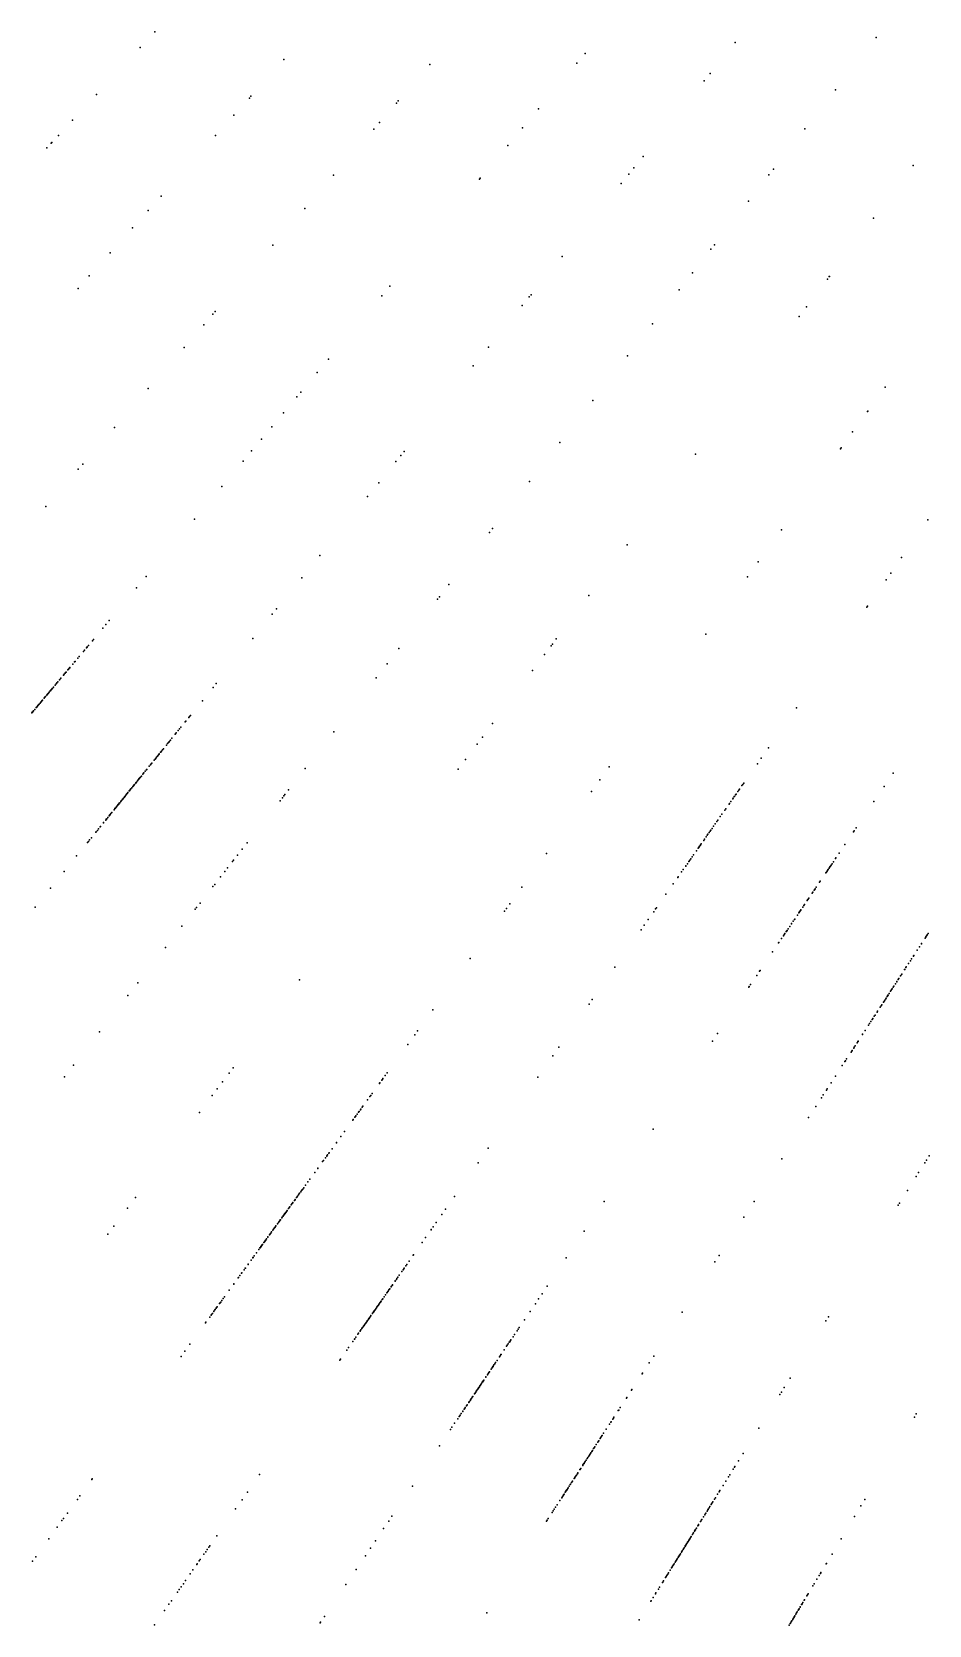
# Model space of a CAD drawing. Header units: metres. Extents: x -4327 to 4266, y -3886 to 3992.
# Drawn here: x -1366.6 to -1099.9, y -1899.7 to -1426.3 of the extents above; entities that cross this region are included whole.
import ezdxf

# ---------------------------------------------------------------- set-up
doc = ezdxf.new("R2010")
doc.units = ezdxf.units.M

msp = doc.modelspace()

# ---------------------------------------------------------------- linework, layer by layer
for p in [(-1330.02, -1426.27, 2103.93), (-1157.52, -1429.41, 2498.49), (-1115.62, -1427.92, 2512.77), (-1334.37, -1430.94, 2131.71), (-1202.16, -1432.68, 2543.4), (-1291.66, -1434.53, 2142.7), (-1248.3, -1436.01, 2475.49), (-1204.61, -1435.6, 2542.76), (-1164.97, -1438.61, 2503.11), (-1166.78, -1440.85, 2541.63), (-1127.76, -1443.47, 2499.67), (-1347.34, -1444.84, 2138.34), (-1301.94, -1445.95, 2136.21), (-1301.46, -1445.42, 2102.94), (-1258.25, -1447.45, 2467.25), (-1257.67, -1446.78, 2528.13), (-1354.48, -1452.5, 2128.61), (-1306.55, -1451.07, 2141.43), (-1263.26, -1453.21, 2530.76), (-1215.98, -1449.15, 2529.01), (-1358.69, -1457.02, -134.4), (-1311.97, -1457.1, 2090), (-1264.98, -1455.19, 2477.65), (-1220.71, -1454.79, 2521.61), (-1136.81, -1455.05, 2540.01), (-1362.13, -1460.71, -70.29), (-1360.88, -1459.37, -72.41), (-1360.64, -1459.11, 2159.45), (-1225.12, -1460.04, 2536.47), (-1187.67, -1466.65, 2480.42), (-1184.94, -1463.28, 2531.55), (-1146.18, -1467.04, 2503.07), (-1104.67, -1465.94, 2479.2), (-1276.9, -1468.9, 2512.28), (-1233.51, -1470.03, 2488.21), (-1233.3, -1469.79, 2484.99), (-1191.42, -1471.28, 2554.11), (-1189.2, -1468.54, 2486.43), (-1147.52, -1468.76, 2488.96), (-1328.14, -1475.05, 2118.07), (-1153.63, -1476.57, 2539.53), (-1332.04, -1479.39, 2138.28), (-1285.48, -1478.77, 2503.68), (-1116.48, -1481.62, 2505.72), (-1336.69, -1484.54, 2171.71), (-1294.98, -1489.7, 2522.19), (-1164.78, -1490.86, 2489.42), (-1163.74, -1489.52, 2527.01), (-1343.3, -1491.89, 2125.93), (-1209, -1492.99, 2488.15), (-1349.5, -1498.77, 2091.87), (-1170.25, -1497.86, 2481.38), (-1130.12, -1499.72, 2542.13), (-1129.59, -1499.01, 2540.92), (-1129.55, -1498.97, 2535.05), (-1352.84, -1502.48, 2141.01), (-1262.58, -1504.69, 2526.86), (-1260.22, -1501.87, 2527.81), (-1218.73, -1505.01, 2488.5), (-1218.23, -1504.39, 2518.5), (-1174.21, -1502.93, 2529.56), (-1312.75, -1510.15, 2469.61), (-1312.05, -1509.34, 2532.58), (-1220.81, -1507.58, 2529.54), (-1136.36, -1508, 2530.07), (-1315.51, -1513.32, 2544.97), (-1182.09, -1513, 2483.94), (-1138.52, -1510.87, 2534.88), (-1321.33, -1520.02, 2494.08), (-1278.37, -1523.51, 2496.07), (-1230.82, -1519.93, 2516), (-1189.54, -1522.54, 2516.58), (-1281.75, -1527.53, 2550.84), (-1235.37, -1525.55, 2499.88), (-1331.97, -1532.25, 2472.5), (-1286.61, -1533.33, 2554.76), (-1112.97, -1531.87, 2534.25), (-1287.81, -1534.75, 2517.3), (-1199.88, -1535.77, 2521.33), (-1291.76, -1539.46, -175.27), (-1118.2, -1539.07, 2526), (-1118.11, -1538.95, 2525.8), (-1342.03, -1543.83, 2510.66), (-1298.35, -1547.31, 2473.57), (-1295.3, -1543.68, 2487.09), (-1122.63, -1545.17, 2470.89), (-1301.28, -1550.81, 2484.69), (-1256.94, -1552.19, 2549.25), (-1255.93, -1550.94, 2524.43), (-1209.68, -1548.31, 2524.8), (-1169.34, -1551.76, 2493.95), (-1126.28, -1550.19, 2492.93), (-1126.02, -1549.84, 2512.16), (-1352.77, -1556.18, 2502.75), (-1351.46, -1554.68, 2528.3), (-1303.81, -1553.82, 2525.88), (-1258.36, -1553.95, 2481.68), (-1310.15, -1561.37, 2538.16), (-1263.45, -1560.23, 2542.39), (-1218.71, -1559.87, 2515.22), (-1266.79, -1564.36, 2512.29), (-1362.41, -1567.28, 2509.41), (-1318.27, -1571.05, 2511.53), (-1100.24, -1571.31, 2529.73), (-1230.52, -1574.99, 2502.88), (-1229.66, -1573.89, 2549.25), (-1143.75, -1574.23, 2528.74), (-1189.65, -1578.73, 2520.23), (-1281, -1581.9, 2551.86), (-1150.67, -1583.77, 2526.91), (-1108.09, -1582.51, -911.78), (-1332.56, -1588.08, 2516.25), (-1286.33, -1588.49, 2517.11), (-1242.64, -1590.5, 2488.33), (-1153.89, -1588.2, 2514.09), (-1112.67, -1589.06, 2529.54), (-1111.29, -1587.09, -902.82), (-1335.44, -1591.52, 2532.95), (-1246.05, -1594.87, 2470.27), (-1245.46, -1594.12, 2550.35), (-1201.01, -1593.79, 2493.48), (-1295.12, -1599.34, 2542.8), (-1293.83, -1597.75, 2473.35), (-1118.37, -1597.2, 2533.89), (-1118.18, -1596.93, 2539.19), (-1345.49, -1603.49, 1291.37), (-1345.47, -1603.47, 986.51), (-1344.57, -1602.39, 1265.42), (-1343.58, -1601.21, 1090.28), (-1350.38, -1609.32, 1275.59), (-1350.18, -1609.09, 840.01), (-1350.11, -1609, 825.38), (-1349.77, -1608.59, 1225.37), (-1348.58, -1607.18, 1157.72), (-1348.25, -1606.78, 984.36), (-1300.92, -1606.51, 2489.66), (-1257.49, -1609.52, 2532.15), (-1212.23, -1608.69, 2550.83), (-1211.86, -1608.19, 2490.85), (-1210.71, -1606.67, 2516.44), (-1166.26, -1605.22, 2523.97), (-1354.42, -1614.13, 676.39), (-1353.9, -1613.51, 928.85), (-1353.75, -1613.33, 928.75), (-1352.93, -1612.36, 1040.11), (-1352.54, -1611.89, 1101.94), (-1351.25, -1610.35, 880.84), (-1350.96, -1610.02, 820.62), (-1350.92, -1609.97, 1269.84), (-1261.02, -1614.03, 2511.1), (-1214.2, -1611.3, 2512.43), (-1358.38, -1618.86, 728.3), (-1358.28, -1618.74, 789.4), (-1357.93, -1618.32, 728.06), (-1357.21, -1617.46, 444.59), (-1357.12, -1617.36, 1232.05), (-1356.97, -1617.17, 889.99), (-1356.71, -1616.87, 1118.57), (-1356.71, -1616.87, 1050.18), (-1356.56, -1616.68, 434.77), (-1356.41, -1616.5, 1007.22), (-1355.89, -1615.89, 1285.53), (-1355.86, -1615.85, 741.13), (-1355.66, -1615.61, 1154.81), (-1355.64, -1615.58, 924.55), (-1355.39, -1615.29, 956.1), (-1355.32, -1615.21, 679.38), (-1355.28, -1615.15, 1066.35), (-1264.28, -1618.2, 2470.46), (-1217.78, -1616.05, 2508.61), (-1362.59, -1623.87, 631.06), (-1362.53, -1623.8, 546.35), (-1362.14, -1623.34, 649.78), (-1362, -1623.16, 904.19), (-1361.86, -1623, 295.99), (-1361.73, -1622.85, 938.37), (-1361.64, -1622.74, 836.44), (-1361.45, -1622.51, 828.32), (-1361.12, -1622.12, 304.08), (-1361.09, -1622.09, 1081.1), (-1361.07, -1622.06, 940.68), (-1361.06, -1622.04, 1243.37), (-1361.03, -1622.01, 754.36), (-1361.02, -1622, 526.08), (-1360.8, -1621.74, 797.46), (-1360.72, -1621.64, 685.91), (-1360.52, -1621.4, 341.75), (-1360.47, -1621.34, 535.68), (-1360.16, -1620.97, 794.44), (-1359.69, -1620.41, 2502.84), (-1359.67, -1620.39, 349.82), (-1359.39, -1620.05, 942.27), (-1359.36, -1620.02, -158.9), (-1359.3, -1619.95, 724.92), (-1359.29, -1619.94, 1168.42), (-1359.26, -1619.9, 451.29), (-1359.24, -1619.87, 784.71), (-1359.11, -1619.73, 1187.91), (-1358.85, -1619.41, 1114.43), (-1312.73, -1621.09, 1186.94), (-1311.79, -1619.92, 1281.27), (-1366.58, -1628.62, 295.84), (-1366.51, -1628.54, 1298.78), (-1366.44, -1628.46, 399.39), (-1366.44, -1628.46, 361.1), (-1366.31, -1628.3, 435.48), (-1366.17, -1628.13, 440.27), (-1366.07, -1628.02, 1064.67), (-1366.05, -1628, 592.49), (-1365.73, -1627.61, 642.62), (-1365.27, -1627.06, 261.38), (-1365.25, -1627.04, 1162.98), (-1365.21, -1626.99, 1131.52), (-1365.19, -1626.97, 692), (-1365.12, -1626.89, 490.92), (-1364.95, -1626.68, 858.62), (-1364.91, -1626.64, 582.02), (-1364.76, -1626.45, 442.23), (-1364.61, -1626.27, 449.43), (-1364.5, -1626.14, 736.76), (-1364.5, -1626.15, 584.34), (-1364.43, -1626.06, 460.27), (-1364.43, -1626.07, 972.26), (-1364.13, -1625.7, 1293.33), (-1363.89, -1625.42, 630.4), (-1363.84, -1625.36, 634.16), (-1363.82, -1625.34, 275.21), (-1363.72, -1625.22, 740.24), (-1363.6, -1625.07, 1202.51), (-1363.4, -1624.83, 531.92), (-1362.95, -1624.3, 900.73), (-1362.9, -1624.24, 1006.36), (-1362.79, -1624.11, 1049.13), (-1315.9, -1625.01, 1005.06), (-1139.34, -1627.15, -899.37), (-1322.27, -1632.87, 1285.2), (-1320.98, -1631.27, 2511.28), (-1320.84, -1631.1, 1168.64), (-1320.82, -1631.08, 1075.89), (-1319.96, -1630.01, 992.71), (-1319.7, -1629.69, 1163.15), (-1319.48, -1629.42, 1103.85), (-1229.66, -1631.82, 2530.26), (-1326.23, -1637.76, 735.29), (-1325.98, -1637.44, 804.19), (-1325.79, -1637.22, 970.51), (-1325.79, -1637.22, 1022.54), (-1325.5, -1636.86, 1246.1), (-1325.39, -1636.72, 642.01), (-1324.95, -1636.18, 837.96), (-1323.99, -1635, 1246.23), (-1323.86, -1634.83, 1302.56), (-1323.65, -1634.58, 1205.95), (-1323.05, -1633.83, 836.76), (-1322.7, -1633.4, 2508.98), (-1276.83, -1634.27, 2511.68), (-1234.25, -1637.9, 2548.21), (-1232.69, -1635.83, 2513.96), (-1330.23, -1642.69, 741.39), (-1329.95, -1642.36, 893.65), (-1329.88, -1642.27, 952.62), (-1329.63, -1641.95, 1234.46), (-1329.54, -1641.84, 919.29), (-1329.22, -1641.45, 904.04), (-1329.15, -1641.37, 1120.78), (-1328.95, -1641.12, 660.13), (-1328.92, -1641.08, 1009.34), (-1328.86, -1641.01, 1189.36), (-1328.79, -1640.92, 1059.22), (-1328.77, -1640.9, 455.43), (-1328.72, -1640.83, 868.49), (-1328.7, -1640.8, 953.16), (-1328.7, -1640.81, 758.69), (-1328.32, -1640.34, 550.17), (-1328.19, -1640.18, 588.4), (-1328.06, -1640.02, 1061.52), (-1327.71, -1639.58, 793.4), (-1327.47, -1639.29, 598.01), (-1327.45, -1639.27, 848.89), (-1326.6, -1638.22, 1011.82), (-1237.68, -1642.45, 2529.77), (-1149.78, -1642.06, 2521.52), (-1147.67, -1639.05, -890.21), (-1334.03, -1647.39, 559.95), (-1333.56, -1646.81, 1224.2), (-1333.37, -1646.57, 753.54), (-1333.3, -1646.49, 548.53), (-1332.91, -1646, 1091.58), (-1332.53, -1645.54, 907.66), (-1332.48, -1645.48, 769.99), (-1332.46, -1645.45, 642.9), (-1332.45, -1645.44, 2496.9), (-1331.68, -1644.49, 854.28), (-1331.35, -1644.08, 355.8), (-1331.13, -1643.81, 707.09), (-1331.04, -1643.7, 566.11), (-1330.92, -1643.54, 907.93), (-1330.92, -1643.55, 362.8), (-1285.35, -1645.17, 2494.98), (-1239.86, -1645.35, 2548.39), (-1194.95, -1644.71, 2503.53), (-1150.96, -1643.74, -102.42), (-1110.59, -1646.52, 2487.06), (-1337.63, -1651.83, 471.82), (-1337.56, -1651.75, 1309.64), (-1337.45, -1651.62, 711.74), (-1337.43, -1651.59, 1124.79), (-1337.37, -1651.52, 1077.69), (-1337.23, -1651.35, 687.22), (-1337.15, -1651.25, 612.4), (-1336.88, -1650.91, 498.38), (-1336.58, -1650.54, 614.65), (-1336.48, -1650.41, 448.38), (-1336.31, -1650.21, 1265.65), (-1336.24, -1650.11, 424.16), (-1336.14, -1649.99, 374.96), (-1336.11, -1649.96, 985.09), (-1335.71, -1649.47, 1268.23), (-1335.65, -1649.39, 274.12), (-1335.57, -1649.29, 1190.8), (-1335.5, -1649.2, 507.64), (-1335.49, -1649.19, 373.59), (-1335.17, -1648.8, 508.74), (-1334.94, -1648.51, 670.73), (-1334.78, -1648.31, 603.8), (-1334.74, -1648.26, 465.95), (-1334.59, -1648.08, 750.32), (-1334.47, -1647.93, 573.77), (-1334.34, -1647.77, 1076.7), (-1290.28, -1651.48, 1236.81), (-1200.23, -1651.97, 2497.83), (-1197.73, -1648.53, 2500.97), (-1156.77, -1652.04, -227), (-1156.47, -1651.61, -273.84), (-1156.27, -1651.33, -189.12), (-1155.52, -1650.25, -263.55), (-1155.3, -1649.94, -275.8), (-1155.01, -1649.52, 2510.41), (-1113.29, -1650.52, -894.87), (-1341.83, -1657.02, 464.77), (-1341.81, -1657, 507.58), (-1341.78, -1656.97, 517.41), (-1341.75, -1656.92, 320.42), (-1341.54, -1656.67, 719.09), (-1341.43, -1656.52, 868.65), (-1341.19, -1656.24, 821.42), (-1341, -1655.99, 720.09), (-1340.94, -1655.92, 315.48), (-1340.91, -1655.88, 1254.31), (-1340.78, -1655.72, 383.46), (-1340.78, -1655.73, 415.94), (-1340.71, -1655.64, 1139.48), (-1340.6, -1655.5, 819.72), (-1340.48, -1655.35, 700.45), (-1340.17, -1654.97, 415.75), (-1340.14, -1654.94, 601.21), (-1340.04, -1654.81, 2519.46), (-1339.77, -1654.48, 517.87), (-1339.64, -1654.31, 325.86), (-1339.57, -1654.24, 1043.22), (-1339.32, -1653.93, 655.1), (-1339.09, -1653.63, 455.32), (-1339.04, -1653.58, 968.97), (-1338.88, -1653.38, 809.36), (-1338.64, -1653.08, 403.24), (-1338.42, -1652.81, 781.32), (-1338.27, -1652.62, 652.05), (-1338.24, -1652.59, 884.22), (-1338.17, -1652.51, 1143.29), (-1338.02, -1652.31, 919.65), (-1292.81, -1654.72, 1225.37), (-1292.11, -1653.83, 1299.53), (-1291.67, -1653.27, 1280.17), (-1291.37, -1652.88, 2501.13), (-1159.34, -1655.72, -494.01), (-1159.26, -1655.59, -233.07), (-1158.83, -1654.98, -140.72), (-1158.82, -1654.96, -187.31), (-1158.29, -1654.22, -199.45), (-1158.27, -1654.19, -150.62), (-1158.11, -1653.96, -163.89), (-1157.81, -1653.52, -241.71), (-1157.75, -1653.44, -559.18), (-1157.41, -1652.96, -157.15), (-1157.27, -1652.76, -178.18), (-1116.3, -1654.98, 2519.51), (-1345.28, -1661.28, 229.98), (-1345.25, -1661.24, 623.69), (-1345.25, -1661.25, 560.92), (-1344.62, -1660.47, 1034.18), (-1344.45, -1660.26, 413.45), (-1344.38, -1660.17, 242.8), (-1344.31, -1660.08, 2496.95), (-1344.04, -1659.75, 623.13), (-1343.63, -1659.25, 425.29), (-1343.49, -1659.07, 292.32), (-1343.45, -1659.02, 708.46), (-1343.42, -1658.99, 357.83), (-1343.33, -1658.87, 273.33), (-1343.08, -1658.56, 391.33), (-1342.83, -1658.26, 810.42), (-1342.15, -1657.42, 362.27), (-1341.87, -1657.07, 867.58), (-1163.47, -1661.61, -421.34), (-1162.96, -1660.88, -466.35), (-1162.74, -1660.56, -318.24), (-1161.97, -1659.46, -468.28), (-1161.47, -1658.75, -287.41), (-1160.64, -1657.57, -114.35), (-1160.32, -1657.11, -111), (-1349.4, -1666.38, 1143.86), (-1348.88, -1665.73, 325.71), (-1347.55, -1664.09, 1158.84), (-1347.48, -1663.99, 2541.87), (-1347.11, -1663.55, 332.46), (-1346.74, -1663.08, 240.87), (-1346.24, -1662.47, 977.01), (-1346.15, -1662.36, 483.41), (-1166.68, -1666.19, -476.03), (-1166.18, -1665.47, -428.11), (-1165.83, -1664.98, -476.85), (-1165.65, -1664.72, -357.77), (-1165.27, -1664.18, -404.68), (-1164.97, -1663.75, -452.02), (-1164.8, -1663.51, -193.86), (-1164.41, -1662.95, -364.24), (-1163.96, -1662.31, -250.85), (-1122.4, -1664.03, -72.83), (-1122.16, -1663.67, -83.78), (-1121.54, -1662.75, 2505.97), (-1353.27, -1671.15, 283.7), (-1350.03, -1667.15, 331.98), (-1349.77, -1666.82, 1160.75), (-1305.43, -1670.87, 1257.58), (-1304.07, -1669.13, 1225.23), (-1302.57, -1667.21, 1267.33), (-1213.65, -1670.45, 2481.26), (-1169.92, -1670.82, -284.96), (-1169.08, -1669.61, -202.43), (-1168.53, -1668.83, -335.78), (-1168.36, -1668.59, -523.83), (-1168.34, -1668.56, -557.12), (-1168.18, -1668.33, -414.94), (-1168.16, -1668.31, -375.74), (-1168.13, -1668.27, -381.48), (-1167.88, -1667.91, -462.48), (-1167.86, -1667.88, -324.19), (-1167.61, -1667.52, -342.37), (-1166.9, -1666.51, -504.29), (-1126.64, -1670.31, -291.57), (-1124.93, -1667.78, -246.45), (-1356.98, -1675.73, 2501.08), (-1309.26, -1675.78, 1207), (-1308.4, -1674.67, 1247.93), (-1306.92, -1672.78, 1304.83), (-1306.65, -1672.43, 1322.17), (-1173.48, -1675.91, -571.59), (-1172.97, -1675.18, -556.94), (-1172.26, -1674.16, 2556.47), (-1172.2, -1674.08, -374.74), (-1171.75, -1673.44, -297.91), (-1171.34, -1672.84, -388.29), (-1171.27, -1672.74, -440.46), (-1171.03, -1672.41, -546.46), (-1170.75, -1672.01, -386.95), (-1170.32, -1671.39, -290.73), (-1130.42, -1675.92, -118.66), (-1130.23, -1675.64, 2533.88), (-1130.1, -1675.45, -159.61), (-1129.98, -1675.26, -100.93), (-1129.93, -1675.19, -247.54), (-1129.65, -1674.77, -154), (-1129.54, -1674.61, -180.61), (-1129.39, -1674.39, -175.03), (-1129.26, -1674.2, -162.81), (-1129.24, -1674.16, -257.46), (-1129.04, -1673.88, -170.54), (-1128.75, -1673.44, -190.47), (-1128.35, -1672.85, -269.57), (-1127.72, -1671.91, -199.18), (-1127.61, -1671.75, -203.61), (-1312.75, -1680.25, 1191.84), (-1312.24, -1679.59, 2527.51), (-1310.49, -1677.35, 1242.13), (-1220.93, -1680.46, 2526.82), (-1175.94, -1679.42, -535.59), (-1174.63, -1677.55, 2530.36), (-1174.5, -1677.36, -303.17), (-1133.48, -1680.46, -473.21), (-1132.48, -1678.98, -542.06), (-1132.26, -1678.64, -215.61), (-1130.6, -1676.18, -237.62), (-1361.03, -1680.73, 2525.21), (-1316.58, -1685.14, 2521.88), (-1224.48, -1685.35, 2545.47), (-1178.12, -1682.53, -519.86), (-1136.15, -1684.42, -456.83), (-1136.01, -1684.2, -460.27), (-1135.89, -1684.03, -449.75), (-1135.7, -1683.74, 2481.62), (-1134.68, -1682.23, -418.02), (-1134.45, -1681.89, -276.66), (-1134.03, -1681.27, -873.25), (-1133.9, -1681.08, 2513.86), (-1133.8, -1680.93, -429.24), (-1365.58, -1686.35, 2472.96), (-1318.01, -1686.98, 2496.89), (-1317.61, -1686.46, 2532.25), (-1226.11, -1687.6, 2543.19), (-1225.54, -1686.81, 2486.19), (-1183.38, -1690.04, 2515.36), (-1181.75, -1687.72, 2481.39), (-1181.19, -1686.91, -878.78), (-1180.96, -1686.58, -907.97), (-1139.91, -1689.99, -366.9), (-1139.85, -1689.89, -338.25), (-1139.04, -1688.7, -330.03), (-1138.62, -1688.07, -97.25), (-1138.52, -1687.93, -349.28), (-1138.5, -1687.9, -552.09), (-1138.35, -1687.67, -448.39), (-1138.24, -1687.5, -385.88), (-1138.07, -1687.26, -518.65), (-1138.02, -1687.18, -341.13), (-1138, -1687.15, -568.56), (-1137.47, -1686.36, -425.99), (-1137.11, -1685.84, -439.77), (-1136.94, -1685.59, -362.51), (-1321.96, -1692.03, 2526.59), (-1185.5, -1693.07, 2478.24), (-1184.57, -1691.74, -869.34), (-1143.18, -1694.84, -535.25), (-1143.1, -1694.71, -579.53), (-1142.88, -1694.39, -561.4), (-1142.76, -1694.21, -287.78), (-1142.76, -1694.22, -372.42), (-1142.75, -1694.2, -556.54), (-1142.36, -1693.62, 2538.28), (-1142.33, -1693.57, -303.59), (-1142.31, -1693.54, -376.88), (-1142.12, -1693.26, -356.12), (-1141.82, -1692.82, -270.52), (-1141.33, -1692.1, -435.58), (-1140.82, -1691.33, -393.67), (-1140.76, -1691.25, -183.52), (-1140.29, -1690.55, -264.5), (-1100.59, -1694.76, -174.02), (-1100.49, -1694.6, -167.34), (-1100.21, -1694.18, -262.03), (-1326.89, -1698.35, 2522.06), (-1144.63, -1696.98, -543.09), (-1144.56, -1696.88, -470.78), (-1143.75, -1695.68, -485.74), (-1103.45, -1699.17, -498.69), (-1102.8, -1698.16, -235.74), (-1102.21, -1697.26, -123.22), (-1102.2, -1697.24, -183.17), (-1102.18, -1697.21, -96.65), (-1101.09, -1695.54, -143.03), (-1100.93, -1695.28, -247.64), (-1100.87, -1695.19, -161.85), (-1100.7, -1694.93, -149.63), (-1236.3, -1701.62, 2508.03), (-1193.3, -1704.21, 2500.09), (-1146.43, -1699.65, -530.8), (-1106.8, -1704.32, -409.41), (-1106.68, -1704.13, -484.9), (-1106.04, -1703.14, -570.94), (-1105.48, -1702.29, -427.39), (-1105.12, -1701.73, -480.71), (-1104.58, -1700.9, -317.25), (-1104.55, -1700.85, 2475.29), (-1104.48, -1700.74, -478.09), (-1335.09, -1708.84, 2487.78), (-1287.04, -1707.96, 2505.36), (-1151.15, -1706.64, 2529.42), (-1150.33, -1705.43, -871.21), (-1150.14, -1705.16, 2549.86), (-1109.54, -1708.54, -418.53), (-1109.5, -1708.48, -222.54), (-1109.47, -1708.44, -362.06), (-1109.12, -1707.9, -450.88), (-1109.11, -1707.88, -258.5), (-1108.97, -1707.67, -782.25), (-1108.9, -1707.55, -387.13), (-1108.89, -1707.54, -273.13), (-1108.41, -1706.8, -625.23), (-1108.3, -1706.63, -391.52), (-1108.05, -1706.25, 2533.48), (-1107.19, -1704.93, -639.14), (-1107.16, -1704.87, -794.99), (-1338.05, -1712.62, 2463.29), (-1200.03, -1713.82, -852.61), (-1153.53, -1710.18, -916.42), (-1153.36, -1709.92, -881.47), (-1153, -1709.39, 2499.89), (-1112.82, -1713.59, -305.93), (-1112.72, -1713.44, -310.46), (-1112.36, -1712.88, 2534.82), (-1112.31, -1712.8, -123.23), (-1112.24, -1712.71, -775.62), (-1112.15, -1712.56, -302.33), (-1112.1, -1712.49, -601.81), (-1111.82, -1712.06, -546.39), (-1111.78, -1711.99, -329.59), (-1111.37, -1711.36, -401.84), (-1111.17, -1711.06, -397.15), (-1111.15, -1711.03, -339.69), (-1110.98, -1710.76, -203.72), (-1110.92, -1710.67, -740.52), (-1110.58, -1710.14, -439.82), (-1110.37, -1709.81, -349.74), (-1109.92, -1709.12, -353.04), (-1247.36, -1716.84, -100.19), (-1200.96, -1715.16, 2535.78), (-1115.99, -1718.47, -751.49), (-1115.37, -1717.52, -511.2), (-1115.23, -1717.3, -213.52), (-1115.21, -1717.27, -558.84), (-1114.45, -1716.1, -370.59), (-1114.19, -1715.7, -702.53), (-1113.97, -1715.36, -724.92), (-1113.48, -1714.61, -586.84), (-1113.39, -1714.47, -581.97), (-1113.18, -1714.15, -301.47), (-1113.09, -1714, -532.7), (-1113.07, -1713.98, -575.78), (-1251.92, -1723.12, -191.61), (-1118.95, -1723.04, -735.74), (-1117.9, -1721.42, -448.58), (-1117.6, -1720.95, -544.44), (-1117.23, -1720.38, -493.07), (-1116.8, -1719.72, -680.51), (-1116.78, -1719.69, -682.98), (-1116.65, -1719.49, -637.23), (-1116.19, -1718.78, -218.23), (-1346.51, -1723.46, 2531.26), (-1254.86, -1727.16, 2506.55), (-1252.78, -1724.3, 2524.63), (-1209.91, -1727.93, 2520.87), (-1164.33, -1726.2, -865.79), (-1162.78, -1723.89, 2521.1), (-1122.18, -1728.01, -895.23), (-1121.9, -1727.58, -691.11), (-1121.29, -1726.64, -655.93), (-1121.06, -1726.27, -520.96), (-1121.04, -1726.25, -467.52), (-1121.03, -1726.23, -694.32), (-1119.72, -1724.21, -909.3), (-1119.66, -1724.13, -615.67), (-1211.72, -1730.51, 2516.26), (-1124.93, -1732.24, -886.72), (-1124.79, -1732.03, -871.98), (-1124.43, -1731.46, -752.07), (-1123.11, -1729.43, -600.44), (-1122.9, -1729.12, -595.45), (-1122.79, -1728.95, 2466.39), (-1122.32, -1728.22, -718.99), (-1356.92, -1736.78, 2514.57), (-1354.2, -1733.29, 2463.07), (-1307.94, -1735.7, 2465.97), (-1306.75, -1734.11, 2480.03), (-1262.27, -1737.37, -138.99), (-1262.23, -1737.31, -192.01), (-1261.53, -1736.34, -222.62), (-1260.98, -1735.59, -211.89), (-1216.18, -1736.89, 2528.33), (-1127.75, -1736.58, -770.96), (-1125.71, -1733.45, -864.74), (-1311.48, -1740.39, 2491.75), (-1309.91, -1738.31, 2497.01), (-1265.46, -1741.76, -218.57), (-1263.3, -1738.78, 2545.83), (-1263.24, -1738.7, -287.12), (-1263.15, -1738.58, -278.75), (-1262.57, -1737.78, -108.46), (-1262.51, -1737.7, -128.43), (-1131.36, -1742.14, -799.34), (-1130.43, -1740.72, 2502.53), (-1130.21, -1740.37, -808.94), (-1129.02, -1738.55, -846.1), (-1312.95, -1742.34, 2533.32), (-1268.94, -1746.55, -485.41), (-1268.8, -1746.35, -133.8), (-1268.4, -1745.8, -314.69), (-1268.18, -1745.5, -227.36), (-1266.83, -1743.65, -504.4), (-1266.13, -1742.67, -121.73), (-1265.84, -1742.28, -204.4), (-1133.61, -1745.61, -824.48), (-1131.91, -1742.99, -858.86), (-1316.75, -1747.39, 2488.05), (-1271.23, -1749.7, -399.01), (-1271.08, -1749.5, -305.72), (-1270.58, -1748.81, -393.93), (-1270.38, -1748.53, -326.02), (-1270.26, -1748.36, -391.4), (-1269.9, -1747.87, -291.03), (-1269.47, -1747.28, -294.53), (-1269.32, -1747.07, -406.94), (-1135.75, -1748.9, 2522.69), (-1276.06, -1756.35, -420.15), (-1276.01, -1756.27, -326.25), (-1275.99, -1756.25, -334.73), (-1274.72, -1754.51, -242.9), (-1273.63, -1753, 2521.67), (-1181.95, -1752.31, 2537.18), (-1279.33, -1760.85, 1080), (-1278.94, -1760.31, 1079.66), (-1278.92, -1760.28, 959.51), (-1278.67, -1759.94, 922.7), (-1278.34, -1759.48, 846.43), (-1278.26, -1759.38, 963.27), (-1277.37, -1758.15, -421.81), (-1230.95, -1757.98, 2544.9), (-1143.72, -1761.17, -122.12), (-1099.9, -1760.22, -823.49), (-1282.51, -1765.23, 942.37), (-1281.63, -1764.01, -522.85), (-1281.63, -1764.02, 1048.06), (-1281.56, -1763.91, 611.7), (-1280.15, -1761.97, 954.76), (-1279.94, -1761.68, 833.84), (-1233.98, -1762.31, 2542.72), (-1103.02, -1765.21, -802.27), (-1101.21, -1762.3, -842.89), (-1100.72, -1761.52, -817.56), (-1286.42, -1770.6, 625.63), (-1286.25, -1770.37, 1079.89), (-1286.24, -1770.36, 746.15), (-1286.08, -1770.14, 229.37), (-1285.79, -1769.74, 973.23), (-1285.21, -1768.94, 974.22), (-1284.51, -1767.98, 1034.32), (-1283.95, -1767.21, 859.77), (-1106.38, -1770.58, 2492.31), (-1106.35, -1770.53, -858.79), (-1103.74, -1766.36, 2486.37), (-1335.8, -1772.66, 2526.81), (-1289.51, -1774.86, 724.08), (-1289.27, -1774.52, 529.76), (-1289.09, -1774.28, 655.5), (-1289.09, -1774.28, 655.5), (-1289.04, -1774.22, 824.72), (-1289.01, -1774.17, 863.15), (-1288.56, -1773.54, 2462.93), (-1288.37, -1773.3, 543.33), (-1288.32, -1773.22, 797.08), (-1287.93, -1772.68, 757.82), (-1287.83, -1772.55, 222.43), (-1287.74, -1772.42, 953.31), (-1287.59, -1772.21, 736.28), (-1287.3, -1771.82, 754.78), (-1287.21, -1771.69, 1049.68), (-1286.99, -1771.39, 521.25), (-1286.65, -1770.93, -434.8), (-1241, -1772.33, 2501.33), (-1196.44, -1773.8, -120.91), (-1151.95, -1773.85, 2510.89), (-1109.1, -1774.93, 2498.44), (-1108.7, -1774.28, 2516.99), (-1338.18, -1775.83, 2522.99), (-1293.29, -1780.05, 460.79), (-1293.09, -1779.78, 973.01), (-1292.98, -1779.64, 537.64), (-1292.81, -1779.4, 767.41), (-1292.74, -1779.3, 557.92), (-1292.73, -1779.29, 446.83), (-1292.3, -1778.7, 562.84), (-1292.26, -1778.65, 989.64), (-1292.16, -1778.51, 863.88), (-1292.15, -1778.49, 452.88), (-1291.92, -1778.17, 551.19), (-1291.86, -1778.09, 454.03), (-1291.8, -1778.01, 621.77), (-1291.74, -1777.93, 2477.17), (-1291.69, -1777.86, 597.19), (-1291.56, -1777.68, 558.69), (-1291.51, -1777.61, 300.86), (-1291.45, -1777.52, 871.71), (-1291.45, -1777.53, 419.01), (-1291.34, -1777.38, 940.34), (-1291.3, -1777.33, 873), (-1291.29, -1777.31, 326.49), (-1291.28, -1777.29, 990.33), (-1291.11, -1777.06, 568.71), (-1291.03, -1776.95, 239.94), (-1290.91, -1776.78, 566.07), (-1290.84, -1776.69, 649.87), (-1290.71, -1776.51, 635.5), (-1290.26, -1775.89, 743.14), (-1290.23, -1775.85, 517.5), (-1289.98, -1775.51, 1065.22), (-1289.94, -1775.46, 2481.89), (-1246.41, -1780.06, 1072.37), (-1244.76, -1777.7, 2567.76), (-1243.66, -1776.13, 872.59), (-1154.95, -1778.46, 2531.41), (-1344, -1783.54, 2511.77), (-1342.22, -1781.19, 2516.73), (-1296.48, -1784.45, 266.55), (-1296.43, -1784.39, 338.86), (-1296.4, -1784.34, 259.22), (-1295.99, -1783.77, 429.21), (-1295.89, -1783.65, 918.15), (-1295.86, -1783.6, 360.9), (-1295.74, -1783.44, 441.62), (-1295.66, -1783.33, 267.61), (-1295.59, -1783.23, 850.94), (-1295.33, -1782.87, 644.29), (-1294.94, -1782.34, 697.94), (-1294.94, -1782.34, 759.26), (-1294.73, -1782.05, 361.82), (-1294.53, -1781.76, 1026.26), (-1294.37, -1781.55, 353.09), (-1294.31, -1781.46, 766.95), (-1294.27, -1781.41, 431.13), (-1294.19, -1781.3, 318.63), (-1294.02, -1781.07, 402.44), (-1293.58, -1780.46, 457.14), (-1293.57, -1780.44, 462.14), (-1249.57, -1784.57, 1012.27), (-1247.93, -1782.22, 772.46), (-1247.89, -1782.17, 953.76), (-1247.32, -1781.36, 2483.79), (-1202.39, -1782.61, 2494.08), (-1299.84, -1789.08, 474.47), (-1299.14, -1788.11, 471.69), (-1299.13, -1788.1, 160.01), (-1298.78, -1787.62, 174.51), (-1298.74, -1787.56, 710.6), (-1298.67, -1787.46, 660.36), (-1298.56, -1787.32, 218.2), (-1298.5, -1787.24, 153.87), (-1298.46, -1787.18, 1039.66), (-1298.44, -1787.16, 360.38), (-1298.32, -1786.98, 178.08), (-1298.23, -1786.86, 670.65), (-1298.2, -1786.83, 180.49), (-1298.09, -1786.66, 670.58), (-1298.06, -1786.62, 180.47), (-1297.63, -1786.03, 368.82), (-1297.47, -1785.82, 636.22), (-1297.37, -1785.68, 173.11), (-1297.26, -1785.53, 332.92), (-1297.21, -1785.46, 182.78), (-1297.19, -1785.43, 368.69), (-1297.15, -1785.37, 245.95), (-1297.11, -1785.32, 347.67), (-1297.08, -1785.27, 210.66), (-1297.08, -1785.28, 310.75), (-1297.08, -1785.28, 503.76), (-1296.8, -1784.89, 839.31), (-1250.56, -1785.99, 828.08), (-1303.51, -1794.12, 414.15), (-1303.48, -1794.09, 267.99), (-1303.17, -1793.66, 253.22), (-1303.13, -1793.61, 272.83), (-1302.34, -1792.52, 277.57), (-1302.31, -1792.48, 40.49), (-1301.4, -1791.22, 136.02), (-1300.89, -1790.53, 509.05), (-1300.87, -1790.5, 609.22), (-1300.85, -1790.47, 735.81), (-1300.46, -1789.93, 815.54), (-1256.27, -1794.14, 592.64), (-1256.07, -1793.85, 650.62), (-1255.93, -1793.65, 731.98), (-1255.46, -1792.98, 850.5), (-1255.17, -1792.57, 541.18), (-1254.43, -1791.51, 1107.59), (-1253.24, -1789.81, 905.74), (-1253.11, -1789.63, 936.52), (-1207.75, -1790.56, 2480.47), (-1163.55, -1791.71, 2519.4), (-1162.35, -1789.86, 2530.76), (-1306.6, -1798.38, 38.19), (-1306.56, -1798.32, 26.07), (-1305.24, -1796.51, 143.72), (-1305.17, -1796.41, 936.12), (-1304.76, -1795.85, 990.49), (-1304.24, -1795.14, -107.19), (-1304.13, -1794.98, 88.99), (-1304.13, -1794.98, 88.99), (-1259.49, -1798.75, 632.89), (-1259.42, -1798.64, 972.59), (-1259.38, -1798.58, 576.15), (-1258.64, -1797.52, 737.55), (-1258.59, -1797.45, 674.13), (-1258.24, -1796.96, 1026.57), (-1258.09, -1796.74, 1052.82), (-1257.78, -1796.3, 524.57), (-1257.39, -1795.75, 1047.83), (-1256.61, -1794.63, 795.37), (-1213.43, -1798.98, 849.99), (-1310.46, -1803.7, -5.47), (-1310.12, -1803.23, 130.84), (-1309.71, -1802.67, -58.96), (-1309.34, -1802.16, 828.02), (-1307.94, -1800.22, -68.59), (-1262.97, -1803.72, 429.88), (-1262.9, -1803.6, 535.59), (-1262.87, -1803.56, 401.24), (-1262.77, -1803.42, 2525.65), (-1262.77, -1803.42, 891.59), (-1262.45, -1802.97, 457.19), (-1262.36, -1802.83, 258.66), (-1262.27, -1802.71, 429.64), (-1261.91, -1802.19, 754.19), (-1261.88, -1802.15, 497.18), (-1261.45, -1801.54, 554.08), (-1261.04, -1800.96, 696.5), (-1261.01, -1800.91, 624.58), (-1260.77, -1800.57, 446.58), (-1260.72, -1800.5, 943.63), (-1260.44, -1800.1, 1062.17), (-1260.29, -1799.88, 159.07), (-1260.21, -1799.76, 482.69), (-1259.82, -1799.21, 686.61), (-1259.76, -1799.12, 783.83), (-1215.97, -1802.75, 2491.87), (-1214.95, -1801.24, 1098.84), (-1313.7, -1808.15, 3.05), (-1313.33, -1807.64, 53.02), (-1313.19, -1807.45, -40.83), (-1312.94, -1807.1, 89.59), (-1312.54, -1806.56, 73.71), (-1312.54, -1806.56, -31.06), (-1312.52, -1806.52, 82.25), (-1312.5, -1806.5, 49.33), (-1312.49, -1806.48, 60.3), (-1312.46, -1806.44, -22.53), (-1312.17, -1806.05, -51.76), (-1312.06, -1805.89, 95.63), (-1311.76, -1805.48, -15.22), (-1311.76, -1805.49, 95.61), (-1311.76, -1805.49, -14), (-1311.68, -1805.37, -44.43), (-1311.59, -1805.25, 77.31), (-1311.47, -1805.08, -15.21), (-1310.82, -1804.18, 148), (-1310.7, -1804.02, 122.35), (-1310.61, -1803.9, -5.47), (-1266.24, -1808.38, 1015.54), (-1266.23, -1808.36, 905.26), (-1266.07, -1808.14, 209.5), (-1265.85, -1807.82, 535.57), (-1265.8, -1807.75, 983.28), (-1265.32, -1807.06, 921.52), (-1265.31, -1807.05, 385.88), (-1265.06, -1806.69, 337.62), (-1265.06, -1806.69, 267.76), (-1265.04, -1806.66, 737.29), (-1264.98, -1806.58, 2466.9), (-1264.95, -1806.54, 703.96), (-1264.85, -1806.4, 1002.79), (-1264.84, -1806.37, 439.26), (-1264.82, -1806.35, 413.06), (-1264.64, -1806.09, 605.63), (-1264.59, -1806.02, 346.12), (-1264.38, -1805.72, 953.49), (-1264.17, -1805.43, 528.5), (-1264.14, -1805.38, 441.52), (-1264.05, -1805.24, 352.13), (-1263.91, -1805.05, 378.02), (-1263.81, -1804.91, 954.49), (-1263.73, -1804.79, 843.68), (-1263.59, -1804.6, 865.71), (-1263.49, -1804.45, 625.8), (-1263.46, -1804.41, 299.17), (-1263.33, -1804.22, 807.79), (-1263.15, -1803.97, 1064.46), (-1218.52, -1806.53, 621.62), (-1216.94, -1804.19, 1050.43), (-1173.29, -1806.7, 2537.68), (-1129.83, -1808.1, 2528.28), (-1314.98, -1809.91, -101.96), (-1314.83, -1809.71, -101.95), (-1269.48, -1813, 844.75), (-1269.01, -1812.34, 160.17), (-1268.97, -1812.27, 285.74), (-1268.78, -1812, 158.93), (-1268.46, -1811.56, 640.02), (-1268.37, -1811.41, 244.01), (-1268.14, -1811.09, 490.78), (-1268.01, -1810.9, 511.02), (-1268.01, -1810.91, 200.1), (-1267.98, -1810.86, 318.68), (-1267.83, -1810.64, 157.59), (-1267.82, -1810.64, 745.62), (-1267.72, -1810.49, 818.81), (-1267.53, -1810.22, 309.96), (-1267.42, -1810.07, 395.22), (-1267.33, -1809.94, 175.71), (-1267.24, -1809.81, 174.49), (-1267.16, -1809.69, 199.96), (-1266.93, -1809.37, 344.29), (-1266.89, -1809.3, 253.49), (-1266.66, -1808.98, 361.51), (-1266.54, -1808.81, 252.2), (-1266.4, -1808.61, 335.52), (-1266.38, -1808.58, 589.66), (-1266.36, -1808.55, 645.48), (-1222.37, -1812.25, 780.13), (-1222.04, -1811.75, 2482.35), (-1221.7, -1811.25, 750.28), (-1220.2, -1809.02, 960.84), (-1130.56, -1809.27, 2527.11), (-1319.58, -1816.24, 2516.69), (-1272.44, -1817.23, 853.66), (-1271.19, -1815.45, 767.85), (-1270.66, -1814.69, 215.14), (-1270.6, -1814.6, 291.02), (-1270.29, -1814.16, 667.2), (-1269.68, -1813.29, 566.69), (-1226.2, -1817.91, 556.26), (-1226.2, -1817.92, 1067.28), (-1225.48, -1816.85, 584.01), (-1225.27, -1816.54, 573.69), (-1224.97, -1816.1, 2518.62), (-1224.69, -1815.67, 793.75), (-1224.57, -1815.51, 766.76), (-1224.46, -1815.34, 838.49), (-1224.32, -1815.13, 992.74), (-1224.22, -1814.98, 774.59), (-1223.56, -1814, 946.44), (-1223.11, -1813.33, 1103.23), (-1322.23, -1819.9, 2507.95), (-1321.09, -1818.33, 2514.05), (-1275.04, -1820.95, 2519.52), (-1274.88, -1820.72, 647.2), (-1273, -1818.04, 243.68), (-1229.23, -1822.41, 695.08), (-1229, -1822.07, 537.16), (-1228.75, -1821.7, 1007.92), (-1228.32, -1821.06, 682.72), (-1227.62, -1820.01, 486.07), (-1227.36, -1819.64, 900.05), (-1227.15, -1819.32, 527.48), (-1227.14, -1819.3, 881.76), (-1183.07, -1821.77, 2489.23), (-1181.77, -1819.77, 2491.97), (-1232.64, -1827.46, 1012.56), (-1232.58, -1827.37, 441.57), (-1232.55, -1827.32, 290.79), (-1232.48, -1827.22, 654.83), (-1232.46, -1827.2, 241.99), (-1232.44, -1827.17, 910.8), (-1232.43, -1827.15, 205.54), (-1232.43, -1827.15, 260.24), (-1232.38, -1827.09, 365.71), (-1232.31, -1826.98, 853.53), (-1232.25, -1826.89, 1093.44), (-1231.65, -1826, 672.73), (-1231.62, -1825.96, 451.23), (-1231.2, -1825.33, 382.66), (-1231.2, -1825.33, 458.59), (-1231.08, -1825.16, 193.21), (-1231.05, -1825.1, 960.8), (-1230.88, -1824.85, 738.5), (-1230.74, -1824.65, 582.67), (-1230.73, -1824.64, 2464.56), (-1230.72, -1824.62, 371.39), (-1230.6, -1824.43, 179.84), (-1230.06, -1823.63, 767.5), (-1230.05, -1823.62, 874.11), (-1229.79, -1823.23, 470.59), (-1229.76, -1823.19, 595.05), (-1229.7, -1823.1, 269.4), (-1229.54, -1822.87, 890.46), (-1229.5, -1822.81, 280.32), (-1229.48, -1822.78, 475.5), (-1185.19, -1825.04, 2543.68), (-1185.05, -1824.82, 1038.56), (-1141.23, -1826.35, 2492.48), (-1235.7, -1832.01, 1000.52), (-1235.52, -1831.73, 191.48), (-1234.99, -1830.95, 204.76), (-1234.98, -1830.93, 253.46), (-1234.87, -1830.77, 171.98), (-1234.75, -1830.59, 569.12), (-1234.74, -1830.58, 373.84), (-1234.65, -1830.44, 340.45), (-1234.51, -1830.23, 902.47), (-1234.42, -1830.1, 270.44), (-1234.33, -1829.97, 433.44), (-1234.3, -1829.93, 471.06), (-1234.29, -1829.9, 748.59), (-1234.07, -1829.58, 786.24), (-1233.93, -1829.38, 497.41), (-1233.88, -1829.3, 347.63), (-1233.83, -1829.23, 805.13), (-1233.68, -1829, 383.43), (-1233.57, -1828.85, 156.07), (-1233.42, -1828.62, 393.27), (-1233.41, -1828.6, 668.43), (-1233.27, -1828.39, 670.98), (-1233.25, -1828.37, 979.75), (-1233.14, -1828.2, 278.7), (-1232.93, -1827.89, 871.98), (-1232.7, -1827.55, 462.91), (-1232.7, -1827.55, 484.3), (-1189.74, -1832.04, 1055.86), (-1188.36, -1829.91, 1023.97), (-1188.22, -1829.7, 930.98), (-1144.25, -1831.18, 2537.99), (-1143.8, -1830.46, 2492.59), (-1142.95, -1829.1, 2540.72), (-1238.94, -1836.8, 890.24), (-1238.52, -1836.18, 680.45), (-1238.51, -1836.17, 357.61), (-1238.08, -1835.53, 288.41), (-1237.92, -1835.29, 298.21), (-1237.76, -1835.06, 2459.67), (-1237.43, -1834.57, 1023.82), (-1237.35, -1834.45, 578.05), (-1237.22, -1834.25, 400.71), (-1236.74, -1833.55, 364.53), (-1236.69, -1833.47, 650.51), (-1236.61, -1833.35, 177.08), (-1236.54, -1833.25, 158.87), (-1236.26, -1832.84, 642.43), (-1236.2, -1832.74, 687.1), (-1236.08, -1832.57, 185.5), (-1235.96, -1832.38, 1008), (-1192.29, -1835.96, 915.87), (-1192.17, -1835.79, 878.14), (-1191.71, -1835.08, 762.1), (-1189.88, -1832.25, 1053.04), (-1189.86, -1832.23, 770.29), (-1103.73, -1836.91, 2527.22), (-1242.17, -1841.59, 995.55), (-1241.72, -1840.93, 784.3), (-1240.92, -1839.73, 901.51), (-1239.99, -1838.36, 480.83), (-1239.56, -1837.73, 2520.72), (-1239.46, -1837.57, 393.95), (-1239.29, -1837.32, 568.64), (-1195.88, -1841.49, 1068.71), (-1194.89, -1839.97, 600.06), (-1194.5, -1839.37, 868.76), (-1194.45, -1839.3, 785.38), (-1193.91, -1838.46, 1037.53), (-1193.73, -1838.18, 616.21), (-1193.58, -1837.95, 702.17), (-1150.47, -1841.14, 2563.11), (-1104.3, -1837.87, 2534.13), (-1245.41, -1846.4, 2529.83), (-1198.82, -1846.02, 502.48), (-1198.82, -1846.02, 575.02), (-1198.37, -1845.33, 950.3), (-1198.16, -1845.01, 892.32), (-1198.09, -1844.9, 673.2), (-1197.65, -1844.22, 948.31), (-1197.54, -1844.05, 627.25), (-1197.33, -1843.73, 1102.82), (-1197.18, -1843.5, 775.02), (-1197.09, -1843.36, 726.77), (-1196.65, -1842.68, 521.79), (-1202.12, -1851.1, 678.1), (-1201.83, -1850.66, 683.21), (-1201.56, -1850.24, 530.29), (-1201.51, -1850.16, 934.29), (-1201.51, -1850.17, 488.44), (-1201.33, -1849.89, 741.38), (-1201.33, -1849.89, 994.34), (-1201.31, -1849.86, 2513.74), (-1201.05, -1849.46, 314.22), (-1200.89, -1849.2, 2466.34), (-1200.78, -1849.04, 711.71), (-1200.57, -1848.72, 409.17), (-1200.46, -1848.55, 611.91), (-1200.18, -1848.11, 565.41), (-1200.09, -1847.98, 458.95), (-1200, -1847.84, 513.1), (-1199.62, -1847.25, 885.02), (-1199.48, -1847.03, 1000.04), (-1199.29, -1846.75, 663.38), (-1156.58, -1850.91, 965.32), (-1155.18, -1848.67, 1037.58), (-1298.88, -1854.99, 2513.63), (-1205.19, -1855.83, 184.48), (-1205.18, -1855.82, 847.34), (-1205.09, -1855.67, 370.89), (-1205.06, -1855.63, 241.71), (-1205.01, -1855.56, 280.85), (-1204.79, -1855.21, 418.1), (-1204.72, -1855.11, 213.6), (-1204.46, -1854.71, 586.75), (-1204.42, -1854.65, 364.49), (-1204.36, -1854.55, 2511.82), (-1204.29, -1854.44, 820.54), (-1203.68, -1853.5, 374.17), (-1203.68, -1853.51, 435.22), (-1203.63, -1853.43, 425.2), (-1203.46, -1853.17, 479.13), (-1203.45, -1853.15, 384.03), (-1202.86, -1852.24, 532.14), (-1202.81, -1852.16, 477.61), (-1202.78, -1852.12, 641.73), (-1202.58, -1851.81, 471.22), (-1202.47, -1851.65, 834.41), (-1202.31, -1851.39, 227.76), (-1159.55, -1855.67, 1034.19), (-1159.18, -1855.07, 783.36), (-1158.13, -1853.39, 2471.59), (-1157.77, -1852.81, 928.09), (-1157.63, -1852.6, 1029.57), (-1348.77, -1856.42, 1314), (-1348.63, -1856.23, 2510.8), (-1302.52, -1860.19, 1168.79), (-1253.49, -1858.38, 2526.73), (-1208.03, -1860.2, 323.45), (-1207.94, -1860.07, 965.08), (-1207.94, -1860.07, 643.17), (-1207.94, -1860.07, 905.24), (-1207.92, -1860.04, 220.27), (-1207.84, -1859.91, 1015.78), (-1207.73, -1859.74, 340.68), (-1207.63, -1859.59, 1121.41), (-1207.58, -1859.51, 153.22), (-1207.49, -1859.37, 346.81), (-1207.3, -1859.08, 391.49), (-1207.17, -1858.88, 442.77), (-1207.17, -1858.88, 543), (-1206.89, -1858.44, 436.38), (-1206.57, -1857.95, 234.68), (-1206.55, -1857.93, 307.03), (-1206.51, -1857.86, 330.45), (-1206.49, -1857.83, 179.81), (-1206.17, -1857.34, 157.9), (-1206.11, -1857.24, 577.22), (-1206.07, -1857.19, 271.29), (-1205.91, -1856.94, 337.7), (-1205.42, -1856.18, 633.98), (-1205.23, -1855.89, 250.29), (-1162.3, -1860.07, 2516.23), (-1162.21, -1859.92, 603.71), (-1162.1, -1859.75, 706.59), (-1161.15, -1858.22, 1048.81), (-1160.35, -1856.94, 921.72), (-1353.06, -1862.33, 1262.09), (-1352.29, -1861.27, 1261.37), (-1306.02, -1865.19, 35.4), (-1304.12, -1862.48, 19.22), (-1211.33, -1865.28, 196.42), (-1210.9, -1864.63, 849.97), (-1210.5, -1864, 747.03), (-1209.64, -1862.67, 289.32), (-1209.1, -1861.84, 1009.52), (-1208.99, -1861.69, 752.85), (-1208.78, -1861.35, 898.81), (-1208.61, -1861.09, 280.46), (-1208.58, -1861.04, 152.13), (-1208.41, -1860.79, 828.86), (-1165.57, -1865.3, 864.33), (-1165.55, -1865.27, 818.94), (-1165.31, -1864.89, 713.85), (-1165.06, -1864.48, 1092.42), (-1164.7, -1863.91, 901.28), (-1164.65, -1863.84, 1056.4), (-1164.55, -1863.67, 929.29), (-1164.34, -1863.34, 769.32), (-1164.19, -1863.09, 686.76), (-1163.66, -1862.25, 546.87), (-1163.42, -1861.86, 755.29), (-1162.78, -1860.83, 1042.94), (-1120.17, -1864.27, 2486.86), (-1119.01, -1862.35, 2500.76), (-1357.66, -1868.66, 2491.9), (-1357.17, -1867.99, 1196.37), (-1356.03, -1866.42, 2552.39), (-1260.51, -1868.78, 1149.32), (-1259.55, -1867.36, 2502.97), (-1213.61, -1868.8, 727.37), (-1213.44, -1868.54, 862.92), (-1213.12, -1868.04, 652.52), (-1211.95, -1866.24, 197.74), (-1211.61, -1865.72, 246.7), (-1168.48, -1869.96, 619.93), (-1168.4, -1869.84, 661.62), (-1167.82, -1868.9, 557.77), (-1167.77, -1868.82, 516.99), (-1167.54, -1868.45, 696.66), (-1167.48, -1868.35, 510.53), (-1167.46, -1868.32, 704.55), (-1166.94, -1867.49, 1065.87), (-1166.94, -1867.49, 822.65), (-1166.56, -1866.89, 612.44), (-1166.35, -1866.55, 944.91), (-1166.27, -1866.43, 2527.61), (-1165.9, -1865.83, 622.45), (-1165.67, -1865.46, 611.97), (-1122.07, -1867.44, 2496.58), (-1361.57, -1874.04, 1258.54), (-1359.04, -1870.56, 1212.45), (-1311.64, -1873.22, 1299.56), (-1264.45, -1874.62, 14.18), (-1262.02, -1871.02, -79.43), (-1171.33, -1874.52, 229.27), (-1171.21, -1874.33, 835.29), (-1171.18, -1874.28, 623.97), (-1171.16, -1874.25, 726.77), (-1171.07, -1874.11, 385.32), (-1171.03, -1874.04, 523.53), (-1171.03, -1874.04, 523.53), (-1171.02, -1874.03, 957.28), (-1170.93, -1873.87, 670.94), (-1170.74, -1873.58, 430.07), (-1170.59, -1873.33, 328.29), (-1170.21, -1872.73, 409.9), (-1170, -1872.4, 416.06), (-1169.93, -1872.28, 1017.06), (-1169.6, -1871.74, 877.07), (-1169.57, -1871.7, 487.4), (-1169.52, -1871.62, 588.13), (-1169.39, -1871.41, 323.03), (-1169.35, -1871.35, 720.32), (-1169.33, -1871.32, 829.83), (-1169.06, -1870.89, 800.92), (-1168.66, -1870.24, 509.78), (-1168.59, -1870.14, 418.05), (-1168.58, -1870.11, 453.04), (-1126.05, -1874.07, 1030.42), (-1365.44, -1879.37, 1247.39), (-1315.46, -1878.67, -18.14), (-1314.92, -1877.89, 8.13), (-1314.44, -1877.22, -61.89), (-1313.99, -1876.57, 2509.65), (-1313.69, -1876.15, -25.61), (-1267.45, -1879.08, -43.89), (-1265.93, -1876.82, 25.31), (-1174.46, -1879.54, 323.2), (-1174.32, -1879.3, 288.67), (-1174.17, -1879.06, 596.95), (-1174.16, -1879.05, 402.54), (-1174.13, -1879, 939.79), (-1174.12, -1878.98, 499.45), (-1174, -1878.8, 334.19), (-1173.84, -1878.54, 1054.34), (-1173.55, -1878.07, 341.47), (-1173.37, -1877.78, 221.13), (-1173.28, -1877.64, 357.49), (-1173.05, -1877.28, 832.47), (-1172.92, -1877.07, 950.24), (-1172.72, -1876.75, 1028.28), (-1172.45, -1876.31, 228.27), (-1172.38, -1876.2, 222.16), (-1172.37, -1876.18, 419.4), (-1172.32, -1876.11, 309.07), (-1172.31, -1876.08, 615.46), (-1172.25, -1875.99, 222.14), (-1172.23, -1875.95, 393.16), (-1172.1, -1875.75, 840.06), (-1171.99, -1875.58, 2457.63), (-1171.89, -1875.42, 526.46), (-1171.74, -1875.17, 717.78), (-1171.67, -1875.06, 463.04), (-1171.55, -1874.87, 516.12), (-1128.77, -1878.59, 1009.63), (-1366.4, -1880.69, 2577.55), (-1318.71, -1883.32, 25.71), (-1317.57, -1881.68, 1217.38), (-1317.45, -1881.52, 70.8), (-1316.83, -1880.62, 2506.82), (-1316.51, -1880.17, 58.22), (-1270.2, -1883.14, -112.21), (-1177.33, -1884.12, 919.56), (-1176.85, -1883.36, 237.7), (-1176.84, -1883.33, 264.69), (-1176.45, -1882.71, 270.74), (-1176.39, -1882.62, 572.18), (-1176.37, -1882.59, 814.16), (-1176.23, -1882.36, 735.28), (-1176.13, -1882.2, 298.97), (-1175.97, -1881.94, 246.1), (-1175.87, -1881.79, 988.67), (-1175.68, -1881.48, 430.62), (-1175.67, -1881.47, 998.67), (-1175.39, -1881.01, 945.08), (-1175.36, -1880.97, 327.16), (-1175.19, -1880.7, 842.28), (-1175.05, -1880.48, 437.93), (-1175.02, -1880.42, 315.95), (-1174.9, -1880.24, 366.67), (-1174.75, -1880, 427.78), (-1174.53, -1879.64, 334.34), (-1132.1, -1884.13, 713.54), (-1132.05, -1884.05, 937.95), (-1130.54, -1881.53, 1038.92), (-1130.43, -1881.36, 911.24), (-1322.25, -1888.37, 1223.32), (-1321.56, -1887.39, -28.28), (-1320.92, -1886.47, -77.28), (-1319.5, -1884.44, 59.61), (-1273.26, -1887.68, 2508.11), (-1180.38, -1889, 177.14), (-1180.02, -1888.43, 743.05), (-1179.17, -1887.06, 203.85), (-1179.08, -1886.93, 537.39), (-1178.82, -1886.5, 213.58), (-1178.24, -1885.58, 635.59), (-1178.18, -1885.48, 856.93), (-1178.04, -1885.26, 235.49), (-1177.84, -1884.93, 239.13), (-1177.69, -1884.69, 738.89), (-1177.59, -1884.54, 229.27), (-1134.43, -1888.01, 719), (-1134.11, -1887.47, 536.91), (-1133.25, -1886.05, 1022.38), (-1132.62, -1885, 748.5), (-1132.23, -1884.34, 841.8), (-1325.84, -1893.49, 2548.98), (-1325.1, -1892.44, -34.65), (-1323.32, -1889.89, 1258.38), (-1322.78, -1889.12, 1289.05), (-1182.61, -1892.58, 648.5), (-1182.56, -1892.5, 148.1), (-1181.91, -1891.45, 178.59), (-1181.23, -1890.36, 733.02), (-1181.09, -1890.13, 205.41), (-1137.79, -1893.59, 536.1), (-1137.78, -1893.58, 452.59), (-1137.78, -1893.59, 910.11), (-1137.64, -1893.35, 484), (-1137.43, -1893, 2527.96), (-1137.42, -1892.99, 478.87), (-1137.02, -1892.33, 1008.27), (-1136.92, -1892.15, 846.67), (-1136.92, -1892.16, 848.05), (-1136.25, -1891.03, 938.58), (-1136.21, -1890.97, 661.98), (-1136.06, -1890.71, 818.54), (-1135.9, -1890.45, 1037.96), (-1327.17, -1895.4, 2529.28), (-1279.62, -1897.12, -73.04), (-1231.34, -1896.1, 2509.54), (-1186.07, -1898.11, 752.29), (-1140.72, -1898.48, 1046.8), (-1140.44, -1898.01, 827.2), (-1140.29, -1897.77, 573.22), (-1140.28, -1897.75, 947.62), (-1140.24, -1897.67, 750.84), (-1140.03, -1897.33, 1031.43), (-1139.99, -1897.27, 628.81), (-1139.94, -1897.19, 184.52), (-1139.8, -1896.94, 452.13), (-1139.52, -1896.48, 2485.71), (-1139.28, -1896.08, 816.75), (-1139.11, -1895.79, 625.72), (-1138.8, -1895.27, 666.12), (-1138.66, -1895.05, 449.17), (-1138.63, -1895.01, 1036.04), (-1138.54, -1894.84, 445.36), (-1138.25, -1894.36, 656.61), (-1138.24, -1894.35, 625.24), (-1138.19, -1894.26, 626.51), (-1330.1, -1899.58, 1203.16), (-1280.88, -1898.99, -26.86), (-1280.79, -1898.85, -18.11), (-1141.46, -1899.71, 757.04), (-1141.16, -1899.21, 731.29), (-1141.1, -1899.11, 395.03), (-1140.89, -1898.75, 928.18), (-1140.76, -1898.54, 353.9)]:
    msp.add_point(p)

doc.saveas('drawing.dxf')
